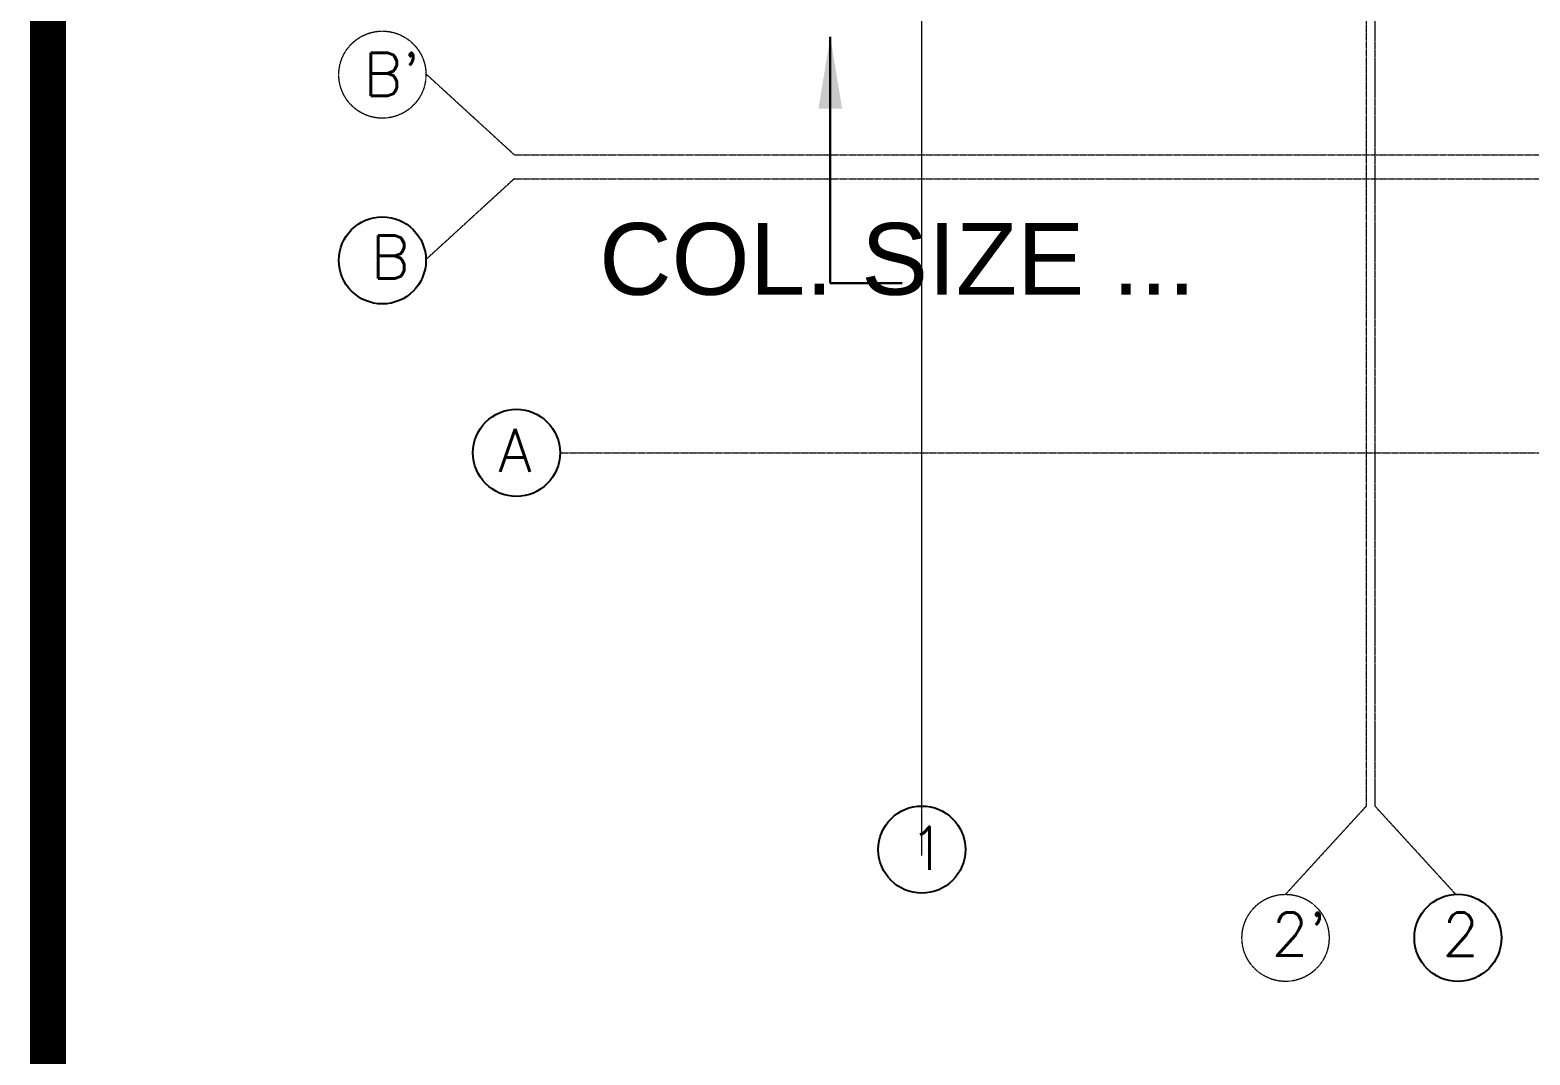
# Model space of a CAD drawing. Header units: inches. Extents: x 719368 to 6315912, y -2624014 to 446967.
# Drawn here: x 5918896 to 5939779, y -2158525 to -2144259 of the extents above; entities that cross this region are included whole.
import ezdxf

# ---------------------------------------------------------------- set-up
doc = ezdxf.new("R2010")
doc.units = ezdxf.units.IN
doc.header["$LTSCALE"] = 20
doc.header["$MEASUREMENT"] = 0
doc.linetypes.add('CENTER', pattern=[2, 1.25, -0.25, 0.25, -0.25])
doc.layers.get('0').update_dxf_attribs({"color": 51, "lineweight": 30})
doc.layers.add('GRID', color=202, linetype='CENTER', lineweight=5)
doc.layers.add('STAIR', color=4, linetype='Continuous', lineweight=25)
doc.layers.add('grid text', color=140, linetype='Continuous')
doc.styles.add('BOLD', font='arial.ttf')
doc.styles.add('L120', font='simplex.shx', dxfattribs={"height": 1})
doc.dimstyles.new('Copy of S3', dxfattribs={"dimtxt": 200, "dimasz": 150, "dimexe": 5, "dimexo": 5, "dimgap": 50, "dimtad": 1, "dimjust": 1, "dimdec": 0, "dimzin": 3, "dimdsep": 46, "dimtxsty": 'BOLD', "dimblk1": 'OBLIQUE', "dimblk2": 'OBLIQUE', "dimsah": 1, "dimcen": 0.0625, "dimdle": 5, "dimclrd": 230, "dimclre": 251, "dimclrt": 2, "dimadec": 0, "dimazin": 0, "dimtfac": 1, "dimtdec": 0, "dimtix": 1, "dimtofl": 0, "dimtmove": 2, "dimatfit": 3, "dimfxl": 3, "dimtolj": 1, "dimtzin": 2, "dimlwd": -1, "dimlwe": -1, "dimarcsym": 0})

# ---------------------------------------------------------------- blocks, each defined once
blk = doc.blocks.new('_Oblique')
at = {"layer": 'STAIR', "color": 0, "lineweight": -2}
blk.add_line((-0.5, -0.5), (0.5, 0.5), dxfattribs=at)

msp = doc.modelspace()

# ---------------------------------------------------------------- linework, layer by layer
at = {"color": 2, "const_width": 500}
msp.add_lwpolyline([(6163985.6268, -2162738.4634), (5919146.0467, -2162738.4634), (5919146.0467, -2110683.5862), (6163985.6268, -2110683.5862)], close=True, dxfattribs=at)
at = {"layer": 'GRID', "ltscale": 0.05}
for p, q in [((5931309.6029, -2115272.6697), (5931309.6029, -2155060.0232)), ((5937619.6029, -2115272.6697), (5937619.6029, -2155060.0232)), ((5937619.6029, -2117346.5938), (5937619.6029, -2155060.0232)), ((5925637.0672, -2146329.5333), (5924408.1304, -2147454.5295)), ((5925637.0672, -2146329.5333), (6041274.9246, -2146329.5333)), ((5926274.7986, -2150144.5344), (6041274.9246, -2150144.5344)), ((5937619.6029, -2155060.0232), (5938744.5991, -2156288.96))]:
    msp.add_line(p, q, dxfattribs=at)
at = {"layer": 'GRID', "color": 190, "ltscale": 0.05}
for p, q in [((5937500.5819, -2115272.6697), (5937500.5819, -2155060.0232)), ((5925637.0672, -2145994.5344), (5924408.1304, -2144869.5382)), ((5925637.0672, -2145994.5344), (6041274.9246, -2145994.5344)), ((5937500.5819, -2155060.0232), (5936375.5857, -2156288.96))]:
    msp.add_line(p, q, dxfattribs=at)
at = {"layer": 'GRID', "ltscale": 0.03}
msp.add_line((5931309.6029, -2118213.2192), (5931309.6029, -2155750.1165), dxfattribs=at)
at = {"layer": 'GRID', "color": 190, "ltscale": 0.05}
for centre in [(5923801.89, -2144880.3308), (5936375.5857, -2156895.2003)]:
    msp.add_circle(centre, 606.2404, dxfattribs=at)
at = {"layer": 'grid text'}
for centre in [(5923801.89, -2147465.3221), (5925668.5582, -2150144.5344), (5931312.3692, -2155666.2573), (5938775.5327, -2156895.2003)]:
    msp.add_circle(centre, 606.2404, dxfattribs=at)

# ---------------------------------------------------------------- texts
at = {"color": 2, "insert": (5930972.2832, -2147451.7624), "char_height": 1000, "attachment_point": 5, "style": 'BOLD'}
msp.add_mtext('\\A1;COL. SIZE ...', dxfattribs=at)
at = {"layer": 'GRID', "color": 190, "ltscale": 0.05, "char_height": 600, "width": 804.951803, "attachment_point": 1, "style": 'L120'}
for s, insert in [("B'", (5923538.4986, -2144576.5306)), ("2'", (5936181.1625, -2156542.6522))]:
    msp.add_mtext(s, dxfattribs=dict(at, insert=insert))
at = {"layer": 'grid text', "char_height": 600, "attachment_point": 1, "style": 'L120'}
for s, insert, width in [('B', (5923640.8296, -2147118.5698), 804.951803), ('A', (5925418.2894, -2149810.8184), 600), ('1', (5931135.8216, -2155348.5288), 804.951803), ('2', (5938556.8799, -2156543.8319), 804.951803)]:
    msp.add_mtext(s, dxfattribs=dict(at, insert=insert, width=width))

# ---------------------------------------------------------------- leaders
at = {"color": 2}
msp.add_leader([(5930037.7803, -2144352.2902), (5930037.7803, -2147784.4975), (5931039.9235, -2147784.4975)], dimstyle='Copy of S3', override={"dimasz": 1000, "dimtad": 0, "dimclrd": 2, "dimfxlon": 1}, dxfattribs=at)

doc.saveas('drawing.dxf')
